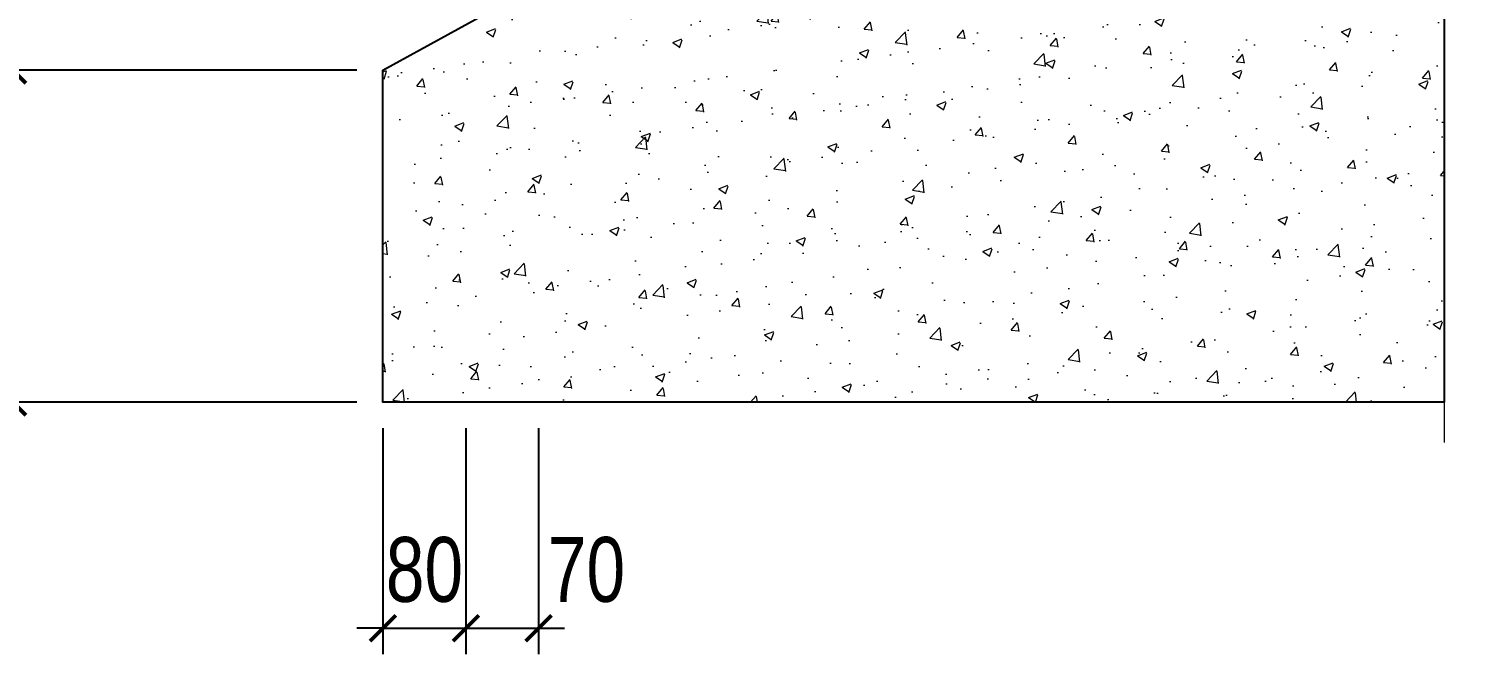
# Model space of a CAD drawing. Header units: millimetres. Extents: x 925681 to 1410834, y 71669 to 296428.
# Drawn here: x 1054786 to 1056174, y 291003 to 291606 of the extents above; entities that cross this region are included whole.
import ezdxf

# ---------------------------------------------------------------- set-up
doc = ezdxf.new("R2010")
doc.units = ezdxf.units.MM
doc.header["$LTSCALE"] = 100
for name, color, linetype, lineweight in [('Ap0102_dim', 145, 'Continuous', 25), ('Ap0302_PC', 4, 'Continuous', 9), ('Ap0311_H', 8, 'Continuous', 15), ('Ap0314_Kh', 253, 'Continuous', 15), ('STELL', 7, 'Continuous', 18)]:
    doc.layers.add(name, color=color, linetype=linetype, lineweight=lineweight)
doc.styles.add('Ap_vn_vni.shx', font='vn_vni.shx', dxfattribs={"width": 0.8})
doc.dimstyles.new('Ap_Model', dxfattribs={"dimscale": 100, "dimtxt": 2.5, "dimasz": 1, "dimexe": 1, "dimexo": 1, "dimgap": 1, "dimtad": 1, "dimdec": 0, "dimzin": 3, "dimdsep": 46, "dimtxsty": 'Ap_vn_vni.shx', "dimblk": 'ARCHTICK', "dimcen": 1, "dimdle": 1, "dimclrd": 256, "dimclre": 256, "dimclrt": 7, "dimazin": 2, "dimtfac": 100, "dimtdec": 0, "dimtix": 1, "dimtmove": 2, "dimatfit": 2, "dimldrblk": 'OPEN30', "dimfxl": 1, "dimtolj": 1, "dimtzin": 0, "dimlwd": -1, "dimlwe": -1, "dimarcsym": 0})

# ---------------------------------------------------------------- blocks, each defined once
blk = doc.blocks.new('_ArchTick')
at = {"color": 0, "linetype": 'ByBlock', "const_width": 0.15}
blk.add_lwpolyline([(-0.5, -0.5), (0.5, 0.5)], dxfattribs=at)
blk = doc.blocks.new('*D397')
at = {"layer": 'Ap0102_dim', "transparency": 16777216}
for p, q in [((-356.2887244299055, 400.0000000004366), (-356.2887244299055, 425.0000000004366)), ((-25.00000000000002, 400.0000000004366), (-381.2887244299055, 400.0000000004366)), ((-356.2887244299055, 400.0000000004366), (-356.2887244299055, 320.0000000004366)), ((-25.00000000000001, 320.0000000004366), (-381.2887244299055, 320.0000000004366)), ((-356.2887244299055, 320.0000000004366), (-356.2887244299055, 295.0000000004366))]:
    blk.add_line(p, q, dxfattribs=at)
at = {"layer": 'Defpoints', "color": 0, "transparency": 16777216}
for p in [(-1.788933584603035e-14, 400.0000000004366), (-356.2887244299055, 320.0000000004366), (-1.431146867682818e-14, 320.0000000004366)]:
    blk.add_point(p, dxfattribs=at)
at = {"layer": 'Ap0102_dim', "transparency": 16777216, "xscale": 25, "yscale": 25, "zscale": 25}
for p, rotation in [((-356.2887244299055, 400.0000000004366), 270), ((-356.2887244299055, 320.0000000004366), 90)]:
    blk.add_blockref('_ArchTick', p, dxfattribs=dict(at, rotation=rotation))
at = {"layer": 'Ap0102_dim', "color": 7, "transparency": 16777216, "insert": (-412.5387244299055, 360.0000000004366), "char_height": 62.5, "attachment_point": 5, "rotation": 90, "style": 'Ap_vn_vni.shx'}
blk.add_mtext('\\A1;80', dxfattribs=at)
blk = doc.blocks.new('_Open30')
for p, q in [((-1.000000000000057, 0.2679491899907589), (-5.684341886080801e-14, 0)), ((-5.684341886080801e-14, 0), (-1.000000000000057, -0.2679491899907589)), ((-5.684341886080801e-14, 0), (-1.000000000000057, 0))]:
    blk.add_line(p, q)
blk = doc.blocks.new('*D399')
at = {"layer": 'Ap0102_dim', "transparency": 16777216}
for p, q in [((-1.530808498934192e-15, -25), (-1.486495267920976e-14, -242.7631001780974)), ((80, -25), (79.99999999999999, -242.7631001780974)), ((-1.333414418027557e-14, -217.7631001780974), (-25.00000000000001, -217.7631001780974)), ((-1.333414418027557e-14, -217.7631001780974), (79.99999999999999, -217.7631001780974)), ((79.99999999999999, -217.7631001780974), (105, -217.7631001780974))]:
    blk.add_line(p, q, dxfattribs=at)
at = {"layer": 'Defpoints', "color": 0, "transparency": 16777216}
for p in [(0, 0), (80, 0), (79.99999999999999, -217.7631001780974)]:
    blk.add_point(p, dxfattribs=at)
at = {"layer": 'Ap0102_dim', "transparency": 16777216, "xscale": 25, "yscale": 25, "zscale": 25}
blk.add_blockref('_ArchTick', (-1.333414418027557e-14, -217.7631001780974), dxfattribs=at)
at = {"layer": 'Ap0102_dim', "transparency": 16777216, "xscale": 25, "yscale": 25, "zscale": 25, "rotation": 180}
blk.add_blockref('_ArchTick', (79.99999999999999, -217.7631001780974), dxfattribs=at)
at = {"layer": 'Ap0102_dim', "color": 7, "transparency": 16777216, "insert": (39.99999999999999, -161.5131001780974), "char_height": 62.5, "attachment_point": 5, "style": 'Ap_vn_vni.shx'}
blk.add_mtext('\\A1;80', dxfattribs=at)
blk = doc.blocks.new('*D400')
at = {"layer": 'Ap0102_dim', "transparency": 16777216}
for p, q in [((80, -25), (79.99999999999999, -242.7631001780974)), ((150, -25), (150, -242.7631001780974)), ((54.99999999999999, -217.7631001780974), (175, -217.7631001780974))]:
    blk.add_line(p, q, dxfattribs=at)
at = {"layer": 'Defpoints', "color": 0, "transparency": 16777216}
for p in [(80, 0), (150, 0), (150, -217.7631001780974)]:
    blk.add_point(p, dxfattribs=at)
at = {"layer": 'Ap0102_dim', "transparency": 16777216, "xscale": 25, "yscale": 25, "zscale": 25, "rotation": 180}
blk.add_blockref('_ArchTick', (79.99999999999999, -217.7631001780974), dxfattribs=at)
at = {"layer": 'Ap0102_dim', "transparency": 16777216, "xscale": 25, "yscale": 25, "zscale": 25}
blk.add_blockref('_ArchTick', (150, -217.7631001780974), dxfattribs=at)
at = {"layer": 'Ap0102_dim', "color": 7, "transparency": 16777216, "insert": (196.0961681020126, -161.5131001780974), "char_height": 62.5, "attachment_point": 5, "style": 'Ap_vn_vni.shx'}
blk.add_mtext('\\A1;70', dxfattribs=at)
blk = doc.blocks.new('*D390')
at = {"layer": 'Ap0102_dim', "transparency": 16777216}
for p, q in [((-356.2887244299054, 345.0000000004366), (-356.2887244299054, -24.99999999956334)), ((-25.00000000000001, 320.0000000004366), (-381.2887244299054, 320.0000000004366)), ((-25, 4.365645387746276e-10), (-381.2887244299054, 4.366654671559802e-10))]:
    blk.add_line(p, q, dxfattribs=at)
at = {"layer": 'Defpoints', "color": 0, "transparency": 16777216}
for p in [(-1.431146867682818e-14, 320.0000000004366), (-356.2887244299054, 4.366583852323581e-10), (-1.952430740422004e-26, 4.365574568510056e-10)]:
    blk.add_point(p, dxfattribs=at)
at = {"layer": 'Ap0102_dim', "transparency": 16777216, "xscale": 25, "yscale": 25, "zscale": 25}
for p, rotation in [((-356.2887244299054, 320.0000000004366), 90), ((-356.2887244299054, 4.366583852323581e-10), 270)]:
    blk.add_blockref('_ArchTick', p, dxfattribs=dict(at, rotation=rotation))
at = {"layer": 'Ap0102_dim', "color": 7, "transparency": 16777216, "insert": (-412.5387244299054, -59.82051525027055), "char_height": 62.5, "attachment_point": 5, "rotation": 90, "style": 'Ap_vn_vni.shx'}
blk.add_mtext('\\A1;320', dxfattribs=at)
blk = doc.blocks.new('*U389')
at = {"layer": 'Ap0311_H'}
h = blk.add_hatch(dxfattribs=at)
h.set_pattern_fill('AR-CONC', color=256, scale=12.5, style=0)
h.set_pattern_definition([(49.99999999999999, (0, 239.9999999999709), (89.65752282509418, -7.844016872824389), [9.375, -103.125]), (355, (0, 239.9999999999709), (-17.343916701625, 94.02401671250148), [7.5, -82.5]), (100.4514, (7.471460000000206, 239.3463324999709), (72.3136727142527, 86.1799427576192), [7.967523750000001, -87.642764]), (46.18420000000001, (0, 264.9999999999709), (133.4051310782056, -20.68987679112726), [14.0625, -154.6875]), (96.6356, (11.11709312499988, 263.2758366249709), (116.8328381935879, 121.7647338625552), [11.951286, -131.464125]), (351.1842, (0, 264.9999999999709), (116.8327431417034, 121.7648251156656), [11.25, -123.75]), (21, (12.5, 258.7499999999709), (74.61338151480771, -50.32736133316735), [9.375, -103.125]), (326.0000000000001, (12.5, 258.7499999999709), (30.41441649019772, 90.64375563085663), [7.5, -82.5]), (71.4514, (18.71777912500011, 254.5560492499709), (105.0278285726862, 40.31631208874405), [7.967523750000001, -87.642764]), (37.50000000000001, (0, 239.9999999999709), (1.519981914661334, 41.61173172891394), [0, -81.5, 0, -83.75, 0, -82.8125]), (7.499999999999999, (0, 239.9999999999709), (32.88369218026858, 49.30146398529503), [0, -47.75, 0, -79.625, 0, -31.5625]), (327.5, (-27.875, 239.9999999999709), (66.72780452155114, -2.819358966797475), [0, -31.25, 0, -97.5, 0, -129.375]), (317.5, (-40.375, 239.9999999999709), (72.89827116779828, 12.5131227915397), [0, -40.625, 0, -64.75, 0, -91.875])])
h.paths.add_polyline_path([(145, 440.0000000002329), (145, 400.0000000002328), (0, 320.0000000002328), (0, 0), (1022.270848323475, -2.91038304567337e-11), (1022.270848323475, 440.0000000002328)])
at = {"layer": 'Ap0302_PC'}
blk.add_lwpolyline([(1022.270848323475, 1.746229827404022e-10), (0, 2.037268131971359e-10), (0, 320.0000000004366), (145, 400.0000000004366), (145, 440.0000000004366)], dxfattribs=at)
at = {"layer": 'Ap0314_Kh'}
blk.add_lwpolyline([(1022.270848323475, 1263.172471127473), (1022.270848323475, 671.6142830707249), (1047.270848323475, 671.6142830707249), (997.2708483234746, 621.6142830707249), (1022.270848323475, 621.6142830707249), (1022.270848323475, -38.7796555791283)], dxfattribs=at)
at = {"layer": 'Defpoints'}
blk.add_lwpolyline([(1022.270848323475, 440.0000000002328), (1022.270848323475, -2.91038304567337e-11), (0, 0), (0, 320.0000000002328), (145, 400.0000000002328), (145, 440.0000000002328)], close=True, dxfattribs=at)
at = {"layer": 'Ap0102_dim'}
dim = blk.add_linear_dim(base=(-356.2887244299055, 320.0000000004366), p1=(0, 400.0000000004366), p2=(0, 320.0000000004366), angle=90, dimstyle='Ap_Model', override={"dimscale": 25, "dimfxl": 50}, dxfattribs=at)
dim.commit()
dim.dimension.update_dxf_attribs({"geometry": '*D397', "text_midpoint": (-412.5387244299055, 360.0000000004366)})
dim = blk.add_linear_dim(base=(-356.2887244299054, 4.366583852323581e-10), p1=(0, 320.0000000004366), p2=(0, 4.365574568510056e-10), angle=90, dimstyle='Ap_Model', override={"dimscale": 25, "dimfxl": 50}, dxfattribs=at)
dim.commit()
dim.dimension.update_dxf_attribs({"geometry": '*D390', "text_midpoint": (-412.5387244299054, -59.82051525027055), "dimtype": 128})
dim = blk.add_linear_dim(base=(79.99999999999999, -217.7631001780974), p1=(0, 0), p2=(80, 0), dimstyle='Ap_Model', override={"dimscale": 25, "dimfxl": 50}, dxfattribs=at)
dim.commit()
dim.dimension.update_dxf_attribs({"geometry": '*D399', "text_midpoint": (39.99999999999999, -161.5131001780974)})
dim = blk.add_linear_dim(base=(150, -217.7631001780974), p1=(80, 0), p2=(150, 0), dimstyle='Ap_Model', override={"dimscale": 25, "dimfxl": 50}, dxfattribs=at)
dim.commit()
dim.dimension.update_dxf_attribs({"geometry": '*D400', "text_midpoint": (196.0961681020126, -161.5131001780974), "dimtype": 128})

msp = doc.modelspace()

# ---------------------------------------------------------------- block references
at = {"layer": 'STELL'}
msp.add_blockref('*U389', (1055127.028346244, 291245.7147585241), dxfattribs=at)

doc.saveas('drawing.dxf')
